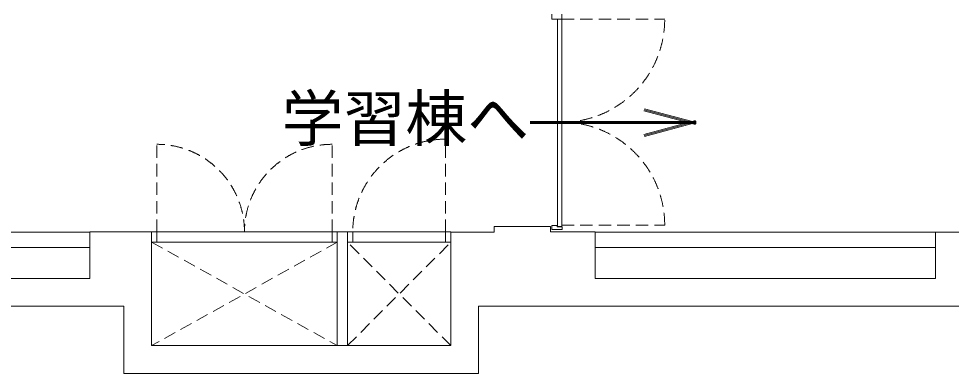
# Model space of a CAD drawing. Units: millimetres, scale not verified. Extents: x -9667 to 46333, y -21917 to 17470.
# Drawn here: x 26272 to 35326, y 1840 to 5284 of the extents above; entities that cross this region are included whole.
import ezdxf
from ezdxf.enums import TextEntityAlignment as Align

# ---------------------------------------------------------------- set-up
doc = ezdxf.new("R2010")
doc.units = ezdxf.units.MM
doc.header["$LTSCALE"] = 100
doc.linetypes.add('DASHED1', pattern=[1.8, 1.2, -0.6])
doc.layers.add('0-0', color=7, linetype='Continuous', lineweight=18)
doc.layers.add('2-0', color=7, linetype='Continuous', lineweight=18)
doc.styles.add('HGｺﾞｼｯｸE', font='')
doc.styles.get('HGｺﾞｼｯｸE').set_extended_font_data('HGｺﾞｼｯｸE')

msp = doc.modelspace()

# ---------------------------------------------------------------- linework, layer by layer
at = {"layer": '0-0'}
for p, q in [((31448.3, 5328.7), (31448.3, 5278.7)), ((31448.3, 5278.7), (31543.4, 5278.7)), ((31503.3, 5278.7), (31503.3, 3266.3)), ((31543.4, 5328.7), (31543.4, 3266.3)), ((32341.4, 4389.7), (32842, 4255.5)), ((32344, 4399.3), (32844.6, 4265.2)), ((32346.6, 4409), (32847.2, 4274.9)), ((31238.7, 4284.9), (32847.2, 4284.9)), ((31238.7, 4274.9), (32847.2, 4274.9)), ((31238.7, 4264.9), (32847.2, 4264.9)), ((32341.4, 4160.1), (32842, 4294.2)), ((32344, 4150.4), (32844.6, 4284.6)), ((32346.6, 4140.7), (32847.2, 4274.9)), ((30887.2, 3266.3), (30887.2, 3212.5)), ((30887.2, 3266.3), (31333.1, 3266.3)), ((31433.3, 3266.3), (31333.1, 3266.3)), ((31433.3, 3266.3), (31433.3, 3212.7)), ((31448.3, 3276.3), (31498.3, 3276.3)), ((31448.3, 3236.2), (31448.3, 3276.3)), ((31498.3, 3261.3), (31498.3, 3276.3)), ((31548.4, 3261.3), (31498.3, 3261.3)), ((31543.4, 3266.3), (31503.3, 3266.3)), ((31548.4, 3261.3), (31548.4, 3236.2)), ((25060.3, 3212.5), (26962.2, 3212.5)), ((26962.2, 3212.9), (27562.9, 3212.9)), ((27562.9, 2110.8), (27562.9, 3212.9)), ((27613, 3212.9), (27562.9, 3212.9)), ((29315, 3212.9), (27613, 3212.9)), ((27613, 3112.8), (27613, 3212.9)), ((29315, 3212.9), (29365.1, 3212.9)), ((29315, 3112.8), (29315, 3212.9)), ((29365.1, 3212.9), (29365.1, 2110.8)), ((29365.1, 3212.9), (29465.2, 3212.9)), ((29465.2, 3212.9), (29465.2, 2110.8)), ((29515.3, 3212.9), (29465.2, 3212.9)), ((29515.3, 3112.8), (29515.3, 3212.9)), ((30416.3, 3212.9), (29515.3, 3212.9)), ((30416.3, 3112.8), (30416.3, 3212.9)), ((30416.3, 3212.9), (30466.4, 3212.9)), ((30466.4, 2110.8), (30466.4, 3212.9)), ((30887.2, 3212.5), (30466.8, 3212.5)), ((31433.3, 3212.7), (31868.4, 3212.7)), ((31548.4, 3236.2), (31448.3, 3236.2)), ((31868.4, 2762.1), (31868.4, 3212.7)), ((35172.3, 3212.6), (31868.4, 3212.6)), ((35172.3, 3212.6), (35172.3, 2762.1)), ((27613, 3112.8), (27562.9, 3112.8)), ((29315, 3112.8), (27613, 3112.8)), ((29315, 3112.8), (29365.1, 3112.8)), ((29515.3, 3112.8), (29465.2, 3112.8)), ((30416.3, 3112.8), (29515.3, 3112.8)), ((30416.3, 3112.8), (30466.4, 3112.8)), ((25060.3, 3062.3), (26962.2, 3062.3)), ((35172.3, 3062.4), (31868.4, 3062.4)), ((31868.4, 2762.1), (35172.3, 2762.1)), ((19073.2, 2491.7), (27292.6, 2491.7)), ((27292.6, 2491.7), (27292.6, 1840.5)), ((30466.4, 2110.8), (27562.9, 2110.8)), ((27292.6, 1840.5), (30736.7, 1840.5))]:
    msp.add_line(p, q, dxfattribs=at)
at = {"layer": '0-0', "linetype": 'DASHED1'}
for p, q in [((31543.4, 5278.7), (32543.4, 5278.7)), ((30416.3, 3212.9), (30416.3, 4114)), ((27613, 3212.9), (27613, 4063.9)), ((29315, 3212.9), (29315, 4063.9)), ((31543.4, 3278.7), (32543.4, 3278.7)), ((27562.9, 3112.8), (29365.1, 2110.8)), ((29365.1, 3112.8), (27562.9, 2110.8)), ((29465.2, 2110.8), (30466.4, 3112.8)), ((30466.4, 2110.8), (29465.2, 3112.8))]:
    msp.add_line(p, q, dxfattribs=at)
at = {"layer": '0-0'}
for points in [[(25060.3, 2762), (26962.2, 2762), (26962.2, 3212.9)], [(35172.3, 3212.6), (35773, 3212.6), (35773, 2762.1)], [(30736.7, 1840.5), (30736.7, 2491.8), (42801.5, 2491.7)]]:
    msp.add_lwpolyline(points, dxfattribs=at)
at = {"layer": '0-0', "linetype": 'DASHED1'}
for centre, radius, start, end in [((31543.4, 5278.7), 1000, 270, 0), ((31543.4, 3278.7), 1000, 0, 90), ((30416.3, 3212.9), 901.1, 90, 180), ((27613, 3212.9), 851, 0, 89.99998), ((29315, 3212.9), 851, 90, 180)]:
    msp.add_arc(centre, radius, start, end, dxfattribs=at)

# ---------------------------------------------------------------- texts
at = {"layer": '2-0', "style": 'HGｺﾞｼｯｸE'}
msp.add_text('学習棟へ', height=439.9, dxfattribs=at).set_placement((28825.8, 3964.1), align=Align.BOTTOM_LEFT)

doc.saveas('drawing.dxf')
